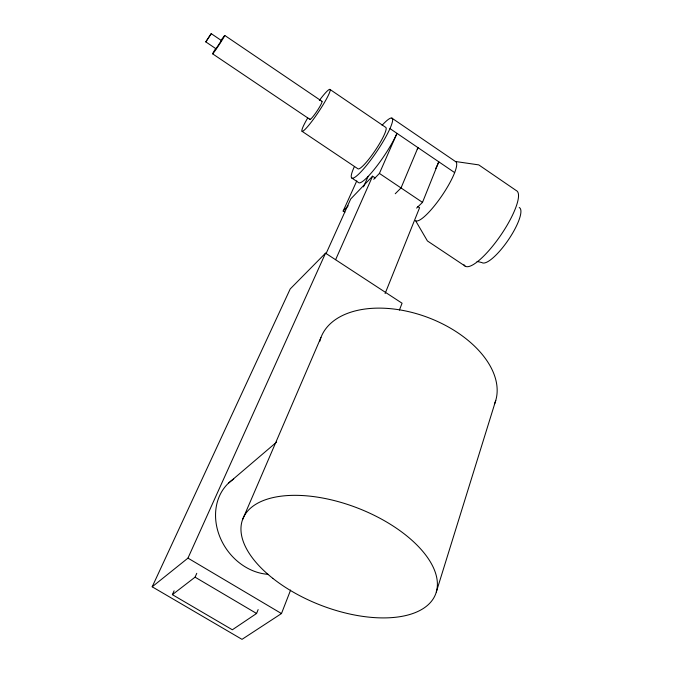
<?xml version="1.0" encoding="UTF-8"?>
<svg xmlns="http://www.w3.org/2000/svg" width="673" height="673" viewBox="0 0 673 673"><rect width="100%" height="100%" fill="white"/><g stroke="black" fill="none" stroke-linecap="round" stroke-linejoin="round"><path stroke-width="1.01" d="M221.409 40.54L215.991 48.759L205.803 41.886L211.221 33.65L221.409 40.54L220.5 41.659M436.314 591.971L495.749 400.435M215.991 48.759L216.277 48.145M211.221 33.65L205.803 41.886M399.409 310.076L402.067 303.22L325.539 253.166L290.214 288.936L152.191 586.806L242.011 639.35L281.482 613.557L290.61 590.061M174.105 590.818L172.381 594.654L232.353 629.777L256.581 613.482L258.146 609.578M385.099 293.563L419.582 207.721L417.84 206.561M416.604 208.083L422.501 202.388L438.779 161.806A35.778 7.294 -55.9 0 1 435.65 168.612M242.558 519.623L320.928 337.552M373.734 179.312L379.412 173.415L396.994 133.355A36.014 6.124 -56 0 1 376.056 167.114A36.014 6.124 -56 0 1 358.667 182.661L351.769 177.992M172.381 594.654L195.069 577.165L196.768 573.329M335.642 259.643L372.59 176.183L375.198 177.933M363.487 186.875L368.156 176.402M344.896 212.222L343.154 211.07L356.791 180.886M152.191 586.806L187.96 558.119L325.539 253.166M326.069 253.628L350.683 199.031L372.59 176.183M343.154 211.07L348.134 205.896M395.244 193.748L401.032 187.952L417.958 147.631A35.896 6.713 -56 0 1 417.268 149.213M228.711 482.962L276.595 442.119M391.854 118.095L455.428 161.495L478.764 164.893L516.191 190.518A45.638 11.946 -55.6 0 1 499.551 236.98A45.638 11.946 -55.6 0 1 463.991 264.75M477.056 261.427L481.868 262.554A33.271 8.985 -55.6 0 0 508.468 239.723A33.271 8.985 -55.6 0 0 519.228 207.52M195.069 577.165L256.581 613.482M187.96 558.119L281.482 613.557M465.009 266.012L427.414 240.942L415.561 220.651A35.686 7.731 -55.8 0 0 442.388 195.019A35.686 7.731 -55.8 0 0 455.428 161.495M379.412 173.415L422.501 202.388M302.026 131.294L357.927 168.797A24.943 4.097 -56.1 0 0 375.484 150.062A24.943 4.097 -56.1 0 0 385.671 127.34L329.896 89.383M212.643 53.848L309.933 119.39M224.757 35.442L321.955 101.32M389.97 128.577L454.654 172.608M382.096 125.271A36.048 5.922 -56.1 0 1 389.886 128.787A36.048 5.922 -56.1 0 1 361.376 171.396A36.048 5.922 -56.1 0 1 354.242 166.904M319.355 100.428A25.17 2.986 -56.3 0 1 328.626 94.716A25.17 2.986 -56.3 0 1 306.72 127.651A25.17 2.986 -56.3 0 1 307.754 117.876M321.442 101.497A10.852 1.287 -56.3 0 1 317.118 110.936A10.852 1.287 -56.3 0 1 309.849 118.919M221.316 39.993A11.02 0.429 -56.6 0 1 223.638 37.646A11.02 0.429 -56.6 0 1 214.342 51.771A11.02 0.429 -56.6 0 1 215.301 49.137M268.09 574.33A53.445 44.763 55.6 0 1 219.028 534.682A53.445 44.763 55.6 0 1 233.724 479.041M319.751 341.388A92.933 56.397 20.6 0 1 425.706 316.663A92.933 56.397 20.6 0 1 494.394 404.254M272.801 578.343A103.465 51.972 21.3 0 0 435.027 595.479A103.465 51.972 21.3 0 0 309.639 496.127A103.465 51.972 21.3 0 0 272.801 578.343"/></g></svg>
